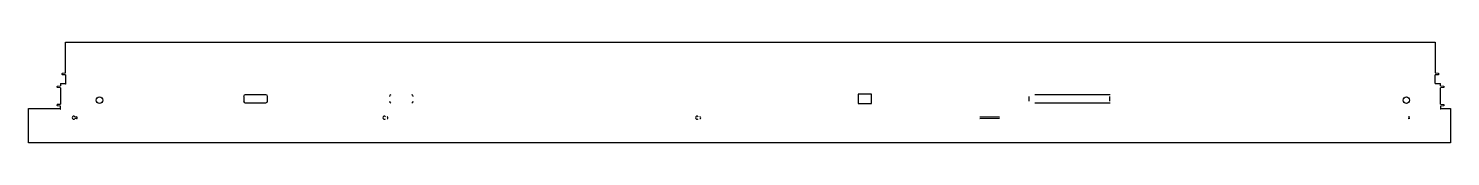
# Model space of a CAD drawing. Header units: millimetres. Extents: x -64 to 4117, y -214 to 82.
import ezdxf

# ---------------------------------------------------------------- set-up
doc = ezdxf.new("R2010")
doc.units = ezdxf.units.MM

msp = doc.modelspace()

# ---------------------------------------------------------------- linework, layer by layer
at = {"color": 7, "linetype": 'Continuous', "lineweight": 25}
for p, q in [((45, -8.4), (45, 82.4)), ((45, 82.4), (4072, 82.4)), ((4072, 82.4), (4072, -8.4)), ((30, -39.3), (30, -46.3)), ((30, -39.3), (44, -39.3)), ((36, -9.2), (35, -10.4)), ((35, -12.6), (35, -10.4)), ((35, -12.6), (36.1, -13.7)), ((36, -9.2), (45, -8.4)), ((45, -14.4), (36.1, -13.7)), ((44, -41.3), (44, -39.3)), ((45, -41.3), (44, -41.3)), ((45, -14.4), (45, -41.3)), ((4072, -8.4), (4082, -9.3)), ((4082, -13.6), (4072, -14.4)), ((4072, -39.3), (4072, -14.4)), ((4072, -39.3), (4087, -39.3)), ((4082, -9.3), (4082, -13.6)), ((4087, -46.3), (4087, -39.3)), ((21, -47.1), (20, -48.3)), ((20, -50.4), (20, -48.3)), ((20, -50.4), (21.1, -51.5)), ((21, -47.1), (30, -46.3)), ((30, -52.3), (21.1, -51.5)), ((30, -52.3), (30, -99.8)), ((568.8, -77.3), (568.8, -91.3)), ((634.2, -72.8), (573.2, -72.8)), ((638.8, -91.3), (638.8, -77.3)), ((2414.9, -70.3), (2375.7, -70.3)), ((2375.7, -70.3), (2375.7, -98.3)), ((2414.9, -98.3), (2414.9, -70.3)), ((2876.8, -77.3), (2876.8, -91.3)), ((3116.4, -72.8), (2894.8, -72.8)), ((3115.7, -91.3), (3115.7, -77.3)), ((4087, -46.3), (4097, -47.2)), ((4097, -51.4), (4087, -52.3)), ((4087, -99.8), (4087, -52.3)), ((4097, -47.2), (4097, -51.4)), ((-64, -214.2), (-64, -112.7)), ((-64, -112.7), (28.8, -112.7)), ((21, -100.6), (20, -101.8)), ((20, -103.9), (20, -101.8)), ((20, -103.9), (21.1, -105)), ((21, -100.6), (30, -99.8)), ((30, -105.8), (21.1, -105)), ((28.8, -112.7), (28.8, -115.2)), ((28.8, -115.2), (30, -115.2)), ((30, -115.2), (30, -105.8)), ((573.2, -95.8), (634.2, -95.8)), ((2375.7, -98.3), (2414.9, -98.3)), ((2894.8, -95.8), (3116.4, -95.8)), ((4087, -99.8), (4097, -100.7)), ((4097, -104.9), (4087, -105.8)), ((4087, -105.8), (4087, -115.2)), ((4088.2, -115.2), (4087, -115.2)), ((4088.2, -115.2), (4088.2, -112.7)), ((4088.2, -112.7), (4117, -112.7)), ((4097, -100.7), (4097, -104.9)), ((4117, -112.7), (4117, -214.2)), ((72.4, -137.2), (77, -137.6)), ((77, -142.6), (72.4, -143)), ((2733.1, -137.2), (2790.8, -137.6)), ((2790.8, -142.6), (2733.1, -143)), ((3992.4, -137.2), (3997, -137.6)), ((3997, -142.6), (3992.4, -143)), ((4117, -214.2), (-64, -214.2))]:
    msp.add_line(p, q, dxfattribs=at)
for centre in [(145, -88.3), (3987, -88.3)]:
    msp.add_circle(centre, 9.5, dxfattribs=at)
for centre, radius, start, end in [((573.2, -77.3), 4.5, 90, 180), ((634.2, -77.3), 4.5, 0, 90), ((1001.8, -77.3), 4.5, 90, 180), ((1062.8, -77.3), 4.5, 360, 90), ((573.2, -91.3), 4.5, 180, 270), ((634.2, -91.3), 4.5, 270, 0), ((1001.8, -91.3), 4.5, 180, 270), ((1062.8, -91.3), 4.5, 270, 360), ((69, -140.1), 4.5, 40.1037, 319.8963), ((77, -140.1), 2.5, 270, 90), ((982.5, -140.1), 4.5, 40.1037, 319.8963), ((990.5, -140.1), 2.5, 270, 90), ((1902, -140.1), 4.5, 40.1037, 319.8963), ((1910, -140.1), 2.5, 270, 90)]:
    msp.add_arc(centre, radius, start, end, dxfattribs=at)

doc.saveas('drawing.dxf')
